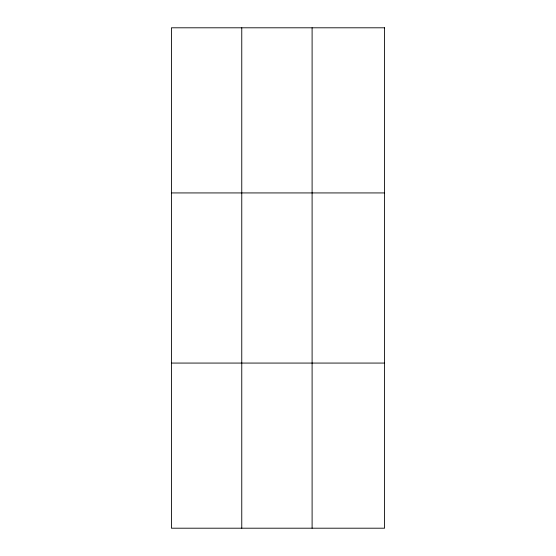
<?xml version="1.0" encoding="UTF-8"?>
<svg xmlns="http://www.w3.org/2000/svg" width="556" height="556" viewBox="0 0 556 556"><rect width="100%" height="100%" fill="white"/><g stroke="black" fill="none" stroke-linecap="round" stroke-linejoin="round"><path stroke-width="0.83" d="M241.763 27.8L241.763 528.2M312.104 27.8L312.104 528.2M171.422 192.932L384.578 192.932M171.422 363.068L384.578 363.068M384.578 27.8L384.578 528.2L171.422 528.2L171.422 27.8L384.578 27.8"/></g></svg>
